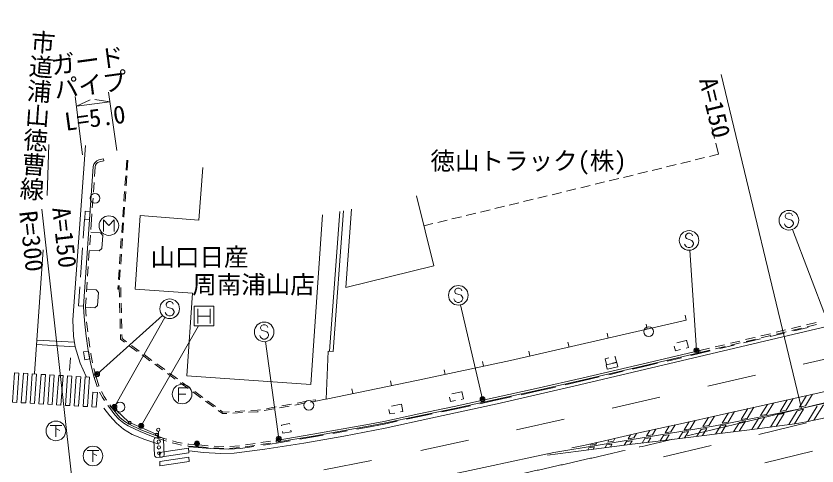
# Model space of a CAD drawing. Units: millimetres, scale not verified. Extents: x 40000 to 680000, y 20000 to 380000.
# Drawn here: x 315810 to 397438, y 269150 to 315031 of the extents above; entities that cross this region are included whole.
import ezdxf
from ezdxf.enums import TextEntityAlignment as Align

# ---------------------------------------------------------------- set-up
doc = ezdxf.new("R2010")
doc.units = ezdxf.units.MM
doc.header["$LTSCALE"] = 1000
doc.header["$PDMODE"] = 32
doc.header["$PDSIZE"] = 500
doc.linetypes.add('CHAIN', pattern=[18.5, 12, -1.5, 3.5, -1.5])
for name, color, linetype, lineweight in [('M-BGD', 7, 'Continuous', 13), ('M-BGD-EXST', 7, 'Continuous', 13), ('M-BMK', 2, 'CHAIN', 13), ('M-STR-HTXT', 7, 'Continuous', 13), ('M-STR-STRC', 7, 'Continuous', 13)]:
    doc.layers.add(name, color=color, linetype=linetype, lineweight=lineweight)
doc.layers.add('M-BMK-HTXT', color=7, linetype='Continuous')
doc.styles.add('@ＭＳ ゴシック', font='')
doc.styles.add('ＭＳ ゴシック', font='')
doc.styles.get('@ＭＳ ゴシック').set_extended_font_data('@MS Gothic')
doc.styles.get('ＭＳ ゴシック').set_extended_font_data('MS Gothic')

msp = doc.modelspace()

# ---------------------------------------------------------------- linework, layer by layer
at = {"layer": 'M-BGD'}
for p, q in [((386997, 302547), (386722, 303679)), ((387392, 300929), (387116, 302061)), ((324709, 300454), (324264, 300352)), ((324709, 300454), (324754, 300259)), ((385019, 300353), (385991, 300589)), ((386477, 300707), (387392, 300929)), ((323883, 299660), (323811, 298662)), ((324754, 300259), (324308, 300157)), ((327096, 300326), (327026, 299329)), ((327215, 300318), (327146, 299320)), ((334841, 299590), (334455, 294199)), ((382104, 299644), (383076, 299880)), ((383562, 299999), (384533, 300235)), ((377731, 298582), (378703, 298818)), ((379189, 298936), (380161, 299172)), ((380647, 299290), (381618, 299526)), ((323769, 298064), (323698, 297066)), ((326985, 298730), (326915, 297733)), ((327104, 298722), (327035, 297724)), ((374816, 297874), (375788, 298110)), ((376274, 298228), (377245, 298464)), ((326874, 297134), (326804, 296137)), ((371901, 297166), (372873, 297402)), ((373358, 297520), (374330, 297756)), ((323655, 296468), (323584, 295471)), ((326993, 297126), (326924, 296128)), ((367528, 296104), (368500, 296340)), ((368986, 296458), (369957, 296694)), ((370443, 296812), (371415, 297048)), ((326763, 295538), (326693, 294540)), ((326882, 295530), (326813, 294532)), ((364613, 295396), (365584, 295632)), ((366070, 295750), (367042, 295986)), ((323541, 294872), (323498, 294276)), ((345860, 277451), (347050, 294752)), ((347770, 280850), (348819, 295099)), ((348119, 280824), (349175, 295170)), ((349409, 287350), (349996, 295334)), ((361698, 294688), (362669, 294924)), ((363155, 295042), (364127, 295278)), ((322800, 294325), (322666, 292391)), ((323498, 294276), (323429, 293279)), ((326652, 293942), (326582, 292944)), ((326771, 293933), (326702, 292936)), ((358782, 293980), (359754, 294216)), ((360240, 294334), (361212, 294570)), ((357382, 293639), (358296, 293862)), ((323388, 292680), (323319, 291683)), ((324424, 292929), (323426, 292997)), ((324424, 292929), (324652, 292668)), ((324652, 292668), (324543, 291342)), ((326541, 292346), (326471, 291348)), ((326661, 292337), (326591, 291340)), ((322597, 291394), (322390, 288401)), ((323277, 291084), (323208, 290086)), ((324278, 291079), (323300, 291146)), ((324543, 291342), (324278, 291079)), ((326430, 290750), (326361, 289752)), ((326550, 290741), (326480, 289744)), ((323167, 289488), (323098, 288490)), ((326319, 289153), (326250, 288156)), ((326439, 289145), (326369, 288147)), ((322321, 287403), (322187, 285470)), ((323056, 287892), (322987, 286894)), ((326208, 287557), (326183, 287194)), ((326328, 287549), (326302, 287186)), ((326329, 287357), (326355, 286357)), ((326479, 287361), (326505, 286361)), ((323982, 287121), (323007, 287188)), ((323982, 287121), (324204, 286850)), ((324204, 286850), (324097, 285516)), ((326183, 287194), (326302, 287186)), ((326183, 287194), (326302, 287186)), ((322946, 286295), (322886, 285432)), ((326370, 285758), (326395, 284758)), ((326520, 285761), (326545, 284762)), ((322685, 285435), (322187, 285470)), ((322886, 285432), (322910, 284815)), ((323846, 285283), (322889, 285349)), ((324097, 285516), (323846, 285283)), ((333974, 283441), (333974, 285441)), ((333974, 285441), (335974, 285441)), ((334349, 285191), (334349, 283691)), ((335599, 285191), (335599, 283691)), ((335974, 285441), (335974, 283441)), ((322910, 284815), (322948, 284434)), ((326411, 284158), (326436, 283158)), ((326560, 284162), (326586, 283162)), ((334349, 284441), (335599, 284441)), ((384121, 284029), (384009, 284516)), ((323007, 283837), (323029, 283619)), ((323029, 283619), (323119, 282844)), ((335974, 283441), (333974, 283441)), ((380137, 283113), (380025, 283600)), ((394831, 283157), (395803, 283392)), ((395086, 282931), (396544, 283283)), ((396386, 283533), (397358, 283768)), ((396432, 283338), (397404, 283573)), ((326451, 282559), (326464, 282065)), ((326601, 282562), (326612, 282142)), ((376152, 282197), (376040, 282684)), ((391720, 282405), (392692, 282640)), ((391767, 282210), (392739, 282445)), ((392656, 282343), (394114, 282696)), ((393275, 282781), (394247, 283016)), ((393322, 282586), (394294, 282821)), ((394877, 282962), (395849, 283197)), ((323192, 282248), (323331, 281258)), ((326464, 282065), (326873, 281767)), ((326612, 282142), (327080, 281801)), ((372168, 281280), (372055, 281768)), ((383150, 281709), (384119, 281956)), ((384151, 281964), (384337, 281232)), ((388608, 281659), (389581, 281892)), ((388655, 281465), (389627, 281697)), ((389960, 281694), (390954, 281932)), ((390165, 282031), (390889, 282204)), ((390211, 281836), (390936, 282009)), ((390889, 282204), (391137, 282264)), ((390936, 282009), (391184, 282069)), ((390954, 281932), (391684, 282108)), ((327357, 281413), (328165, 280824)), ((327565, 281447), (328373, 280858)), ((347635, 280860), (348134, 280837)), ((348119, 280824), (347770, 280850)), ((368183, 280364), (368071, 280852)), ((383019, 280895), (382900, 281364)), ((383520, 281023), (383019, 280895)), ((384337, 281232), (384101, 281171)), ((385496, 280916), (386469, 281148)), ((385542, 280721), (386515, 280954)), ((385561, 280644), (386556, 280881)), ((387052, 281288), (388025, 281520)), ((387099, 281093), (388071, 281325)), ((387528, 281113), (388987, 281462)), ((323423, 280665), (323438, 280569)), ((323438, 280569), (323618, 279684)), ((328650, 280470), (329458, 279881)), ((328858, 280505), (329666, 279915)), ((375860, 280077), (376233, 280161)), ((375988, 279506), (375860, 280077)), ((376818, 280292), (376882, 280307)), ((376882, 280307), (377010, 279736)), ((382163, 279851), (383624, 280192)), ((384597, 280419), (385561, 280644)), ((329943, 279528), (330751, 278939)), ((330151, 279562), (330959, 278973)), ((363449, 279318), (363344, 279807)), ((376020, 279514), (375988, 279506)), ((377010, 279736), (376605, 279645)), ((378650, 279030), (380226, 279400)), ((380226, 279400), (381189, 279624)), ((323754, 279100), (323979, 278224)), ((331236, 278585), (332044, 277996)), ((331444, 278619), (332252, 278030)), ((359538, 278480), (359433, 278969)), ((376216, 278460), (377676, 278802)), ((323786, 278174), (324075, 277250)), ((323977, 278234), (324263, 277319)), ((332529, 277642), (333337, 277053)), ((332736, 277676), (333544, 277087)), ((354062, 277331), (353961, 277820)), ((371764, 277427), (373666, 277863)), ((373666, 277863), (375242, 278232)), ((324075, 277250), (324088, 277221)), ((324263, 277319), (324280, 277281)), ((324519, 276731), (324789, 276241)), ((333237, 277110), (332362, 277110)), ((332362, 277110), (332362, 275735)), ((334029, 276734), (334837, 276145)), ((350144, 276526), (350043, 277016)), ((360231, 276521), (361210, 276727)), ((361254, 276736), (361411, 275993)), ((367280, 276414), (368889, 276767)), ((368889, 276767), (370790, 277203)), ((324325, 276670), (324619, 276136)), ((324619, 276136), (324840, 275814)), ((324789, 276241), (325038, 275878)), ((332362, 276485), (333112, 276485)), ((333821, 276700), (334629, 276110)), ((346365, 275755), (347345, 275952)), ((360077, 275712), (359979, 276179)), ((361411, 275993), (361176, 275943)), ((364696, 275847), (366304, 276200)), ((325179, 275319), (325330, 275100)), ((325330, 275100), (325489, 275221)), ((325378, 275383), (325489, 275221)), ((335114, 275757), (335922, 275168)), ((335322, 275791), (336130, 275202)), ((341329, 274992), (342134, 275134)), ((342134, 275134), (342313, 275167)), ((342661, 275078), (343645, 275258)), ((342904, 275275), (343887, 275455)), ((344235, 275366), (345219, 275546)), ((344477, 275563), (345461, 275743)), ((345809, 275654), (346365, 275755)), ((346051, 275851), (346338, 275903)), ((346365, 275755), (346338, 275903)), ((354073, 275259), (355054, 275450)), ((355090, 275457), (355235, 274712)), ((360589, 275820), (360077, 275712)), ((360517, 274941), (362118, 275288)), ((363095, 275500), (364696, 275847)), ((336407, 274814), (336851, 274490)), ((336615, 274848), (336896, 274643)), ((336851, 274490), (337301, 274514)), ((336896, 274643), (337547, 274678)), ((337900, 274547), (338898, 274600)), ((338146, 274710), (339145, 274764)), ((339498, 274633), (340447, 274684)), ((339744, 274796), (340430, 274833)), ((340430, 274833), (340738, 274887)), ((340447, 274684), (340495, 274692)), ((341086, 274797), (342071, 274971)), ((353901, 274452), (353809, 274925)), ((354410, 274551), (353901, 274452)), ((355235, 274712), (354999, 274666)), ((356924, 274198), (358231, 274468)), ((359210, 274671), (360517, 274941)), ((342859, 273326), (343690, 273473)), ((343690, 273473), (343702, 273404)), ((353336, 273428), (354641, 273708)), ((355619, 273918), (356924, 274198)), ((342874, 273241), (342859, 273326)), ((343006, 272496), (342979, 272650)), ((343837, 272643), (343006, 272496)), ((343807, 272813), (343837, 272643)), ((348082, 272472), (349559, 272735)), ((350544, 272909), (351528, 273084)), ((351528, 273084), (353336, 273428)), ((330182, 272000), (330963, 271738)), ((330245, 272190), (331022, 271929)), ((331022, 271929), (331196, 271879)), ((344726, 271888), (346114, 272123)), ((346114, 272123), (347098, 272297)), ((330963, 271738), (331132, 271689)), ((331709, 271522), (332153, 271394)), ((331772, 271712), (332203, 271588)), ((332153, 271394), (332677, 271274)), ((332203, 271588), (332741, 271465)), ((333271, 271192), (333388, 271178)), ((333335, 271386), (333413, 271376)), ((333383, 271098), (334375, 271031)), ((333402, 271377), (334394, 271310)), ((334373, 271031), (335606, 270918)), ((334381, 271111), (335377, 271020)), ((334399, 271310), (335395, 271219)), ((335994, 271184), (336993, 271147)), ((337574, 270940), (338571, 271019)), ((337592, 271142), (338589, 271221)), ((338703, 270949), (340033, 271145)), ((339165, 271098), (340155, 271244)), ((339183, 271303), (340173, 271448)), ((340748, 271331), (341738, 271476)), ((340766, 271536), (341755, 271681)), ((341022, 271290), (342352, 271486)), ((342339, 271565), (342310, 271763)), ((342331, 271564), (342339, 271565)), ((342352, 271486), (343740, 271721)), ((335606, 270918), (337452, 270850)), ((335975, 270985), (336975, 270948)), ((337452, 270850), (338703, 270949))]:
    msp.add_line(p, q, dxfattribs=at)
for points in [[(323683, 299674), (323299, 294290), (322685, 285435), (322711, 284801), (322830, 283597), (322973, 282373), (323144, 281150), (323241, 280534), (323481, 279356), (323786, 278174), (323979, 278224)], [(349409, 287350), (358384, 289563), (356627, 296709)], [(327965, 287163), (328477, 294694), (334455, 294199)], [(345860, 277451), (333207, 278353), (333806, 286765), (327965, 287163)], [(384121, 284029), (366191, 279906), (356797, 277892), (347409, 275965), (347635, 280860)], [(353278, 273702), (356866, 274472), (360459, 275215), (364636, 276121), (368827, 277041), (373602, 278136), (380162, 279672), (385497, 280916)], [(353320, 273506), (356908, 274276), (360500, 275020), (364679, 275925), (368871, 276846), (373648, 277941), (380208, 279477), (385542, 280721), (385497, 280916)], [(325330, 275100), (325884, 274372), (326302, 273919), (326793, 273506), (327236, 273248), (328459, 272665), (329601, 272194), (330182, 272000), (330245, 272190)], [(325489, 275221), (326037, 274500), (326440, 274064), (326909, 273670), (327330, 273425), (328540, 272848), (329671, 272382), (330245, 272190)], [(342306, 271762), (346066, 272398), (351477, 273360), (353283, 273703)], [(342339, 271565), (346100, 272201), (351513, 273163), (353320, 273506)], [(333388, 271178), (334381, 271111), (334394, 271310)]]:
    msp.add_lwpolyline(points, dxfattribs=at)
for points in [[(323357, 295084), (323299, 294290), (322811, 294326), (322869, 295120)], [(323189, 280861), (323322, 280068), (322836, 279986), (322703, 280780)], [(375962, 279461), (377044, 279708), (377144, 279268), (376062, 279021)], [(315658, 278652), (315446, 275653), (315895, 275627), (316107, 278625)], [(316558, 278599), (316346, 275600), (316795, 275573), (317007, 278572)], [(317457, 278546), (317245, 275546), (317694, 275520), (317906, 278520)], [(318357, 278493), (318145, 275493), (318594, 275466), (318806, 278467)], [(319256, 278440), (319044, 275440), (319493, 275413), (319706, 278414)], [(320156, 278388), (319944, 275386), (320393, 275360), (320605, 278361)], [(321056, 278335), (320843, 275333), (321293, 275306), (321505, 278308)], [(321955, 278282), (321743, 275279), (322192, 275253), (322404, 278255)], [(322855, 278229), (322642, 275226), (323092, 275199), (323304, 278202)], [(323542, 275173), (323991, 275146), (324098, 276655), (323649, 276682)], [(333417, 270499), (333401, 270951), (330436, 270514), (330452, 270061)], [(330483, 269157), (333450, 269594), (333434, 270047), (330468, 269609)]]:
    msp.add_lwpolyline(points, close=True, dxfattribs=at)
for centre, radius in [((323855, 296449), 500), ((380293, 282849), 500), ((332737, 276485), 1000), ((326411, 275152), 500), ((345650, 275342), 500)]:
    msp.add_circle(centre, radius, dxfattribs=at)
for radius in [750, 550]:
    msp.add_arc((324431, 299621), radius, 102.91889, 175.91825, dxfattribs=at)
at = {"layer": 'M-BGD-EXST'}
for p, q in [((324721, 293059), (324721, 294259)), ((324721, 294259), (325271, 293659)), ((325271, 293659), (325821, 294259)), ((325821, 294259), (325821, 293059)), ((319274, 273276), (320474, 273276)), ((319874, 273276), (319874, 272126)), ((319874, 272976), (320274, 272776)), ((323050, 270721), (324250, 270721)), ((323650, 270721), (323650, 269571)), ((323650, 270421), (324050, 270221))]:
    msp.add_line(p, q, dxfattribs=at)
for centre in [(325271, 293659), (319874, 272726), (323650, 270171)]:
    msp.add_circle(centre, 1000, dxfattribs=at)
at = {"layer": 'M-BMK'}
msp.add_line((395871, 275027), (562122, 315031), dxfattribs=at)
msp.add_spline([(395871, 275027), (377630, 270688), (359324, 266635), (340901, 263155), (322336, 260543)], degree=3, dxfattribs=at)
at = {"layer": 'M-STR-HTXT'}
for p, q in [((395871, 275027), (387683, 309056)), ((326075, 301335), (325234, 307276)), ((322598, 300864), (321828, 306815)), ((321957, 305823), (323383, 306470)), ((325374, 306286), (321957, 305823)), ((325374, 306286), (323828, 306530)), ((322336, 260543), (318454, 295328)), ((398423, 284151), (394932, 293276)), ((385151, 280948), (384467, 291149)), ((363347, 275967), (361113, 285578)), ((324070, 278518), (330726, 284509)), ((325844, 275186), (330979, 284307)), ((328572, 273248), (334402, 283441)), ((342588, 271929), (341236, 281835))]:
    msp.add_line(p, q, dxfattribs=at)
for centre, radius in [((385151, 280948), 150), ((385151, 280948), 120), ((385151, 280948), 90), ((385151, 280948), 60), ((385151, 280948), 30), ((385151, 280948), 20), ((324070, 278518), 150), ((324070, 278518), 120), ((324070, 278518), 90), ((324070, 278518), 60), ((324070, 278518), 30), ((324070, 278518), 20), ((363347, 275967), 150), ((363347, 275967), 120), ((363347, 275967), 90), ((363347, 275967), 60), ((363347, 275967), 30), ((363347, 275967), 20), ((325844, 275186), 150), ((325844, 275186), 120), ((325844, 275186), 90), ((325844, 275186), 60), ((325844, 275186), 30), ((325844, 275186), 20), ((328572, 273248), 150), ((328572, 273248), 120), ((328572, 273248), 90), ((328572, 273248), 60), ((328572, 273248), 30), ((328572, 273248), 20), ((342588, 271929), 150), ((342588, 271929), 120), ((342588, 271929), 90), ((342588, 271929), 60), ((342588, 271929), 30), ((342588, 271929), 20)]:
    msp.add_circle(centre, radius, dxfattribs=at)
for p in [(385151, 280948), (324070, 278518), (363347, 275967), (325844, 275186), (328572, 273248), (342588, 271929)]:
    msp.add_point(p, dxfattribs=at)
at = {"layer": 'M-STR-STRC'}
for p, q in [((318971, 296738), (319156, 301944)), ((394302, 294846), (394211, 294665)), ((394484, 294937), (394302, 294846)), ((394665, 294937), (394484, 294937)), ((394847, 294846), (394665, 294937)), ((394938, 294665), (394847, 294846)), ((394211, 294665), (394211, 294574)), ((394211, 294574), (394302, 294392)), ((394302, 294392), (394847, 294210)), ((394847, 294210), (394938, 294119)), ((394938, 294119), (395029, 293937)), ((395029, 293937), (395029, 293846)), ((394211, 293665), (394120, 293846)), ((394302, 293574), (394211, 293665)), ((394484, 293483), (394302, 293574)), ((394665, 293483), (394484, 293483)), ((394847, 293574), (394665, 293483)), ((394938, 293665), (394847, 293574)), ((395029, 293846), (394938, 293665)), ((384127, 292783), (384037, 292602)), ((384037, 292602), (384037, 292511)), ((384037, 292511), (384127, 292329)), ((384309, 292874), (384127, 292783)), ((384127, 292329), (384673, 292147)), ((384491, 292874), (384309, 292874)), ((384673, 292783), (384491, 292874)), ((384764, 292602), (384673, 292783)), ((384037, 291602), (383946, 291783)), ((384127, 291511), (384037, 291602)), ((384309, 291420), (384127, 291511)), ((384491, 291420), (384309, 291420)), ((384673, 291511), (384491, 291420)), ((384673, 292147), (384764, 292056)), ((384764, 291602), (384673, 291511)), ((384764, 292056), (384855, 291874)), ((384855, 291783), (384764, 291602)), ((384855, 291874), (384855, 291783)), ((317685, 278594), (318584, 291195)), ((360614, 287188), (360523, 287006)), ((360523, 287006), (360523, 286915)), ((360523, 286915), (360614, 286734)), ((360796, 287279), (360614, 287188)), ((360614, 286734), (361160, 286552)), ((360978, 287279), (360796, 287279)), ((361160, 287188), (360978, 287279)), ((361251, 287006), (361160, 287188)), ((361160, 286552), (361251, 286461)), ((331197, 285814), (331106, 285633)), ((331379, 285905), (331197, 285814)), ((331560, 285905), (331379, 285905)), ((331742, 285814), (331560, 285905)), ((331833, 285633), (331742, 285814)), ((360523, 286006), (360433, 286188)), ((360614, 285915), (360523, 286006)), ((360796, 285824), (360614, 285915)), ((360978, 285824), (360796, 285824)), ((361160, 285915), (360978, 285824)), ((361251, 286006), (361160, 285915)), ((361251, 286461), (361342, 286279)), ((361342, 286188), (361251, 286006)), ((361342, 286279), (361342, 286188)), ((331106, 285633), (331106, 285542)), ((331106, 285542), (331197, 285360)), ((331197, 285360), (331742, 285178)), ((331742, 285178), (331833, 285087)), ((331833, 285087), (331924, 284905)), ((331924, 284905), (331924, 284814)), ((331106, 284633), (331015, 284814)), ((331197, 284542), (331106, 284633)), ((331379, 284451), (331197, 284542)), ((331560, 284451), (331379, 284451)), ((331742, 284542), (331560, 284451)), ((331833, 284633), (331742, 284542)), ((331924, 284814), (331833, 284633)), ((340828, 283462), (340737, 283280)), ((340737, 283280), (340737, 283189)), ((341010, 283553), (340828, 283462)), ((341192, 283553), (341010, 283553)), ((341374, 283462), (341192, 283553)), ((341464, 283280), (341374, 283462)), ((340737, 282280), (340646, 282462)), ((340737, 283189), (340828, 283007)), ((340828, 283007), (341374, 282825)), ((341374, 282825), (341464, 282734)), ((341464, 282734), (341555, 282553)), ((341555, 282462), (341464, 282280)), ((341555, 282553), (341555, 282462)), ((321754, 281764), (317926, 281981)), ((340828, 282189), (340737, 282280)), ((341010, 282098), (340828, 282189)), ((341192, 282098), (341010, 282098)), ((341374, 282189), (341192, 282098)), ((341464, 282280), (341374, 282189)), ((321827, 281310), (317894, 281532)), ((321256, 278877), (321350, 280193)), ((400885, 280653), (396038, 279529)), ((391156, 278422), (386328, 277302)), ((376576, 275051), (381421, 276163)), ((395018, 276018), (394293, 274846)), ((396381, 276321), (395649, 275138)), ((396995, 276457), (396260, 275270)), ((391019, 275131), (390318, 274004)), ((392385, 275433), (391668, 274282)), ((393000, 275570), (392280, 274413)), ((394404, 275882), (393682, 274715)), ((396260, 275270), (395649, 275138)), ((397473, 275256), (396510, 273696)), ((398089, 275397), (397117, 273822)), ((327289, 273666), (326041, 274801)), ((388424, 274557), (387778, 273519)), ((389039, 274693), (388380, 273634)), ((390404, 274995), (389716, 273889)), ((392280, 274413), (391668, 274282)), ((393481, 274389), (392689, 273109)), ((394087, 274514), (393264, 273183)), ((393481, 274389), (394087, 274514)), ((394293, 274846), (393682, 274715)), ((395434, 274790), (394555, 273370)), ((396050, 274931), (395137, 273455)), ((395434, 274790), (396050, 274931)), ((330018, 272422), (327538, 273505)), ((366831, 272822), (371671, 273939)), ((384410, 273655), (383916, 272846)), ((385021, 273793), (384502, 272943)), ((386381, 274100), (385811, 273167)), ((386993, 274238), (386400, 273268)), ((388380, 273634), (387778, 273519)), ((389537, 273600), (388938, 272637)), ((390138, 273715), (389511, 272707)), ((389537, 273600), (390138, 273715)), ((390318, 274004), (389716, 273889)), ((391480, 273979), (390787, 272864)), ((392088, 274104), (391363, 272938)), ((391480, 273979), (392088, 274104)), ((396355, 273546), (391502, 272363)), ((330339, 272041), (330315, 272674)), ((380407, 272765), (380077, 272220)), ((381015, 272900), (380661, 272315)), ((382366, 273199), (381958, 272527)), ((382974, 273334), (382542, 272622)), ((383744, 272565), (384330, 272661)), ((384330, 272661), (383940, 272023)), ((385638, 272884), (385209, 272182)), ((385638, 272884), (386227, 272985)), ((386227, 272985), (385779, 272251)), ((386400, 273268), (385811, 273167)), ((387599, 273230), (387089, 272411)), ((387599, 273230), (388200, 273345)), ((388200, 273345), (387663, 272482)), ((330039, 272029), (330639, 272052)), ((330846, 271860), (330907, 270261)), ((376271, 271835), (376136, 271577)), ((376848, 271965), (376692, 271668)), ((378445, 272326), (378195, 271913)), ((378779, 272008), (378195, 271913)), ((379055, 272463), (378779, 272008)), ((379906, 271939), (379634, 271489)), ((379906, 271939), (380490, 272034)), ((380661, 272315), (380077, 272220)), ((380490, 272034), (380202, 271557)), ((381788, 272246), (381464, 271711)), ((381788, 272246), (382372, 272341)), ((382542, 272622), (381958, 272527)), ((382372, 272341), (382034, 271783)), ((383744, 272565), (383369, 271951)), ((329907, 270223), (329847, 271822)), ((357070, 270723), (361912, 271770)), ((374197, 271001), (374754, 271096)), ((374416, 271419), (374343, 271280)), ((374900, 271374), (374343, 271280)), ((374754, 271096), (374632, 270862)), ((374991, 271548), (374900, 271374)), ((375991, 271300), (375841, 271015)), ((375991, 271300), (376546, 271391)), ((376692, 271668), (376136, 271577)), ((376546, 271391), (376386, 271084)), ((378025, 271632), (377801, 271263)), ((378025, 271632), (378609, 271727)), ((378609, 271727), (378371, 271335)), ((386643, 271230), (381798, 270093)), ((374197, 271001), (374088, 270794)), ((392139, 269458), (396989, 270653)), ((330115, 270031), (330714, 270054)), ((347184, 268750), (352045, 269708))]:
    msp.add_line(p, q, dxfattribs=at)
for points in [[(322943, 278271), (322360, 279633), (321827, 281310), (321658, 282372), (321615, 284055), (322273, 293359), (322896, 301811)], [(459211, 297948), (458901, 297873), (431751, 291347), (407227, 285461), (391508, 281748), (373234, 277426), (364844, 275480), (358082, 274013), (353433, 273013)], [(416019, 280862), (403748, 277967), (397647, 276602), (392198, 275392), (387457, 274343), (383827, 273523), (379605, 272587), (375785, 271725), (373815, 271285), (372470, 270986)], [(368372, 270065), (370613, 270521), (375123, 271285), (378809, 271886), (384390, 272797), (387068, 273256), (390874, 273983), (395381, 274906), (398842, 275698), (404921, 277153), (412873, 279073), (415050, 279592)], [(369964, 270267), (373122, 270672), (378595, 271363), (381254, 271685), (384859, 272139), (388357, 272566), (390547, 272833), (393389, 273199), (395164, 273459), (395783, 273563), (396496, 273693), (398275, 274064), (401345, 274797), (409323, 276808), (415847, 278468)], [(330358, 271392), (328923, 271853), (327661, 272357), (326764, 272901), (326037, 273520), (325358, 274262), (324762, 275048)], [(353433, 273013), (349226, 272201), (345146, 271493), (341162, 270878), (338034, 270474), (336685, 270433), (334914, 270525), (333464, 270699)], [(384502, 272943), (384370, 272920), (383916, 272846)], [(333733, 263505), (336673, 263929), (341516, 264711), (345888, 265491), (352971, 266824), (359020, 268038), (363959, 269081), (368372, 270065)]]:
    msp.add_lwpolyline(points, dxfattribs=at)
for centre, radius in [((394575, 294210), 1000), ((384400, 292147), 1000), ((360887, 286552), 1000), ((331469, 285178), 1000), ((341101, 282825), 1000), ((325930, 274902), 150), ((325930, 274902), 120), ((325930, 274902), 100), ((327400, 273565), 150), ((327400, 273565), 120), ((327400, 273565), 100), ((330308, 272840), 167), ((330156, 272362), 150), ((330156, 272362), 120), ((330156, 272362), 100), ((330354, 271641), 167), ((330377, 271042), 167), ((334254, 271442), 250), ((334254, 271442), 204), ((334254, 271442), 159), ((334254, 271442), 114), ((334254, 271442), 68.2), ((334254, 271442), 22.7), ((330399, 270442), 167)]:
    msp.add_circle(centre, radius, dxfattribs=at)
for centre, radius, start, end in [((330126, 271756), 288, 107.70343, 166.64041), ((330580, 271781), 277, 16.48545, 77.85838), ((330215, 270346), 331, 201.8759, 252.46794), ((330617, 270336), 299, 288.95099, 345.39285)]:
    msp.add_arc(centre, radius, start, end, dxfattribs=at)

# ---------------------------------------------------------------- texts
at = {"layer": 'M-BMK-HTXT', "style": '@ＭＳ ゴシック'}
msp.add_text('市道浦山徳曹線', height=1833, rotation=265.779, dxfattribs=at).set_placement((317158, 313718), align=Align.BOTTOM_LEFT)
at = {"layer": 'M-BMK-HTXT', "style": 'ＭＳ ゴシック'}
for s, p in [('徳山トラック(株)', (358040, 298797)), ('山口日産', (329509, 288988)), ('周南浦山店', (333764, 286183))]:
    msp.add_text(s, height=1833, dxfattribs=at).set_placement(p, align=Align.BOTTOM_LEFT)
at = {"layer": 'M-STR-HTXT', "style": 'ＭＳ ゴシック'}
for s, p in [('ガード', (323278, 309011)), ('パイプ', (323598, 306550))]:
    msp.add_text(s, height=1833, rotation=7.712, dxfattribs=at).set_placement(p, align=Align.BOTTOM_CENTER)
for s, rotation, p in [('A=150', 283.529, (387197, 308939)), ('R=300', 276.367, (317958, 295272))]:
    msp.add_text(s, height=1833, rotation=rotation, dxfattribs=at).set_placement(p, align=Align.TOP_LEFT)
msp.add_text('L=5.0', height=1833, rotation=7.712, dxfattribs=at).set_placement((323733, 305559), align=Align.TOP_CENTER)
msp.add_text('A=150', height=1833, rotation=276.367, dxfattribs=at).set_placement((318951, 295383), align=Align.BOTTOM_LEFT)

doc.saveas('drawing.dxf')
